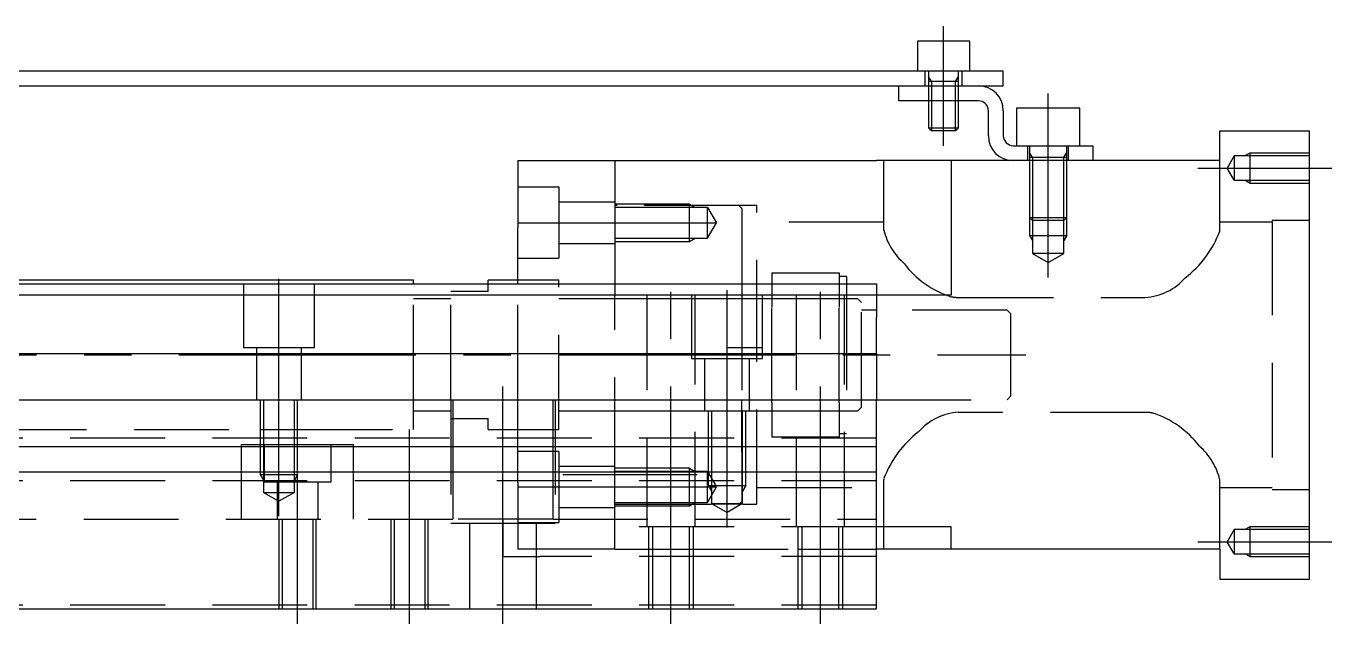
# Model space of a CAD drawing. Extents: x -94 to 670, y -24 to 368.
# Drawn here: x 346.1 to 521, y -2 to 78 of the extents above; entities that cross this region are included whole.
import ezdxf

# ---------------------------------------------------------------- set-up
doc = ezdxf.new("R2010")
doc.units = 0
doc.linetypes.add('CENTER', pattern=[50.8, 31.75, -6.35, 6.35, -6.35])
doc.linetypes.add('DASHED', pattern=[19.05, 12.7, -6.35])
doc.layers.get('0').update_dxf_attribs({"linetype": 'CONTINUOUS'})
doc.layers.add('CENTER', color=1, linetype='CENTER')

msp = doc.modelspace()

# ---------------------------------------------------------------- linework, layer by layer
at = {"color": 7, "linetype": 'CONTINUOUS'}
for p, q in [((465.5, 76), (465.5, 72)), ((472.5, 76), (465.5, 76)), ((472.5, 72), (472.5, 76)), ((330, 72), (477, 72)), ((477, 70), (477, 72)), ((330, 70), (477, 70)), ((463, 68), (463, 70)), ((466, 68), (463, 68)), ((473.67, 68), (466, 68)), ((467, 68), (467, 64.38)), ((471, 64.38), (471, 68)), ((475, 63.33), (475, 66.67)), ((477, 66.67), (477, 63.33)), ((478.75, 67), (478.75, 62)), ((487.25, 67), (478.75, 67)), ((487.25, 62), (487.25, 67)), ((467, 64.38), (471, 64.38)), ((467.38, 64), (467, 64.38)), ((470.62, 64), (467.38, 64)), ((470.62, 64), (471, 64.38)), ((506, 64), (518, 64)), ((506, 60), (506, 64)), ((518, 4), (518, 64)), ((478.33, 62), (486, 62)), ((486, 62), (489, 62)), ((489, 62), (489, 60)), ((412, 60), (412, 51.06)), ((412, 60), (412.4, 60)), ((412.4, 60), (424.6, 60)), ((424.6, 60), (425, 60)), ((425, 60), (425, 43.5)), ((425, 60), (460, 60)), ((470, 60), (460, 60)), ((470, 60), (470, 42)), ((478.33, 60), (470, 60)), ((486, 60), (478.33, 60)), ((486, 60), (478.33, 60)), ((489, 60), (486, 60)), ((489, 60), (486, 60)), ((506, 60), (489, 60)), ((412, 43.5), (412, 51.06)), ((398, 44), (330, 44)), ((398, 43.5), (398, 44)), ((412, 44), (408, 44)), ((408, 43.5), (408, 44)), ((330, 43.5), (460, 43.5)), ((330, 42.04), (460, 42.04)), ((460, 43.5), (460, 42.04)), ((460, 42.04), (460, 40.39)), ((460, 42.04), (460, 40.39)), ((470, 42), (460, 42)), ((460, 40.39), (460, 39)), ((460, 40.39), (460, 39)), ((460, 34.18), (460, 39)), ((460, 34.18), (460, 39)), ((323.5, 34.18), (460, 34.18)), ((460, 34.18), (460, 28)), ((460, 34.18), (460, 28)), ((0, 28), (460, 28)), ((460, 21.7), (460, 28)), ((460, 21.7), (460, 28)), ((460, 21.7), (0, 21.7)), ((460, 18.3), (460, 21.7)), ((460, 8), (460, 21.7)), ((460, 18.3), (0, 18.3)), ((460, 0), (460, 18.3)), ((470, 11), (460, 11)), ((470, 8), (470, 11)), ((470, 8), (460, 8)), ((506, 8), (470, 8)), ((506, 8), (506, 4)), ((506, 4), (518, 4)), ((0, 0), (460, 0))]:
    msp.add_line(p, q, dxfattribs=at)
at = {"color": 3, "linetype": 'DASHED'}
for p, q in [((466.5, 72), (466.5, 70)), ((467, 72), (467, 70.6)), ((471, 70.6), (471, 72)), ((471.5, 70), (471.5, 72)), ((467.38, 70.6), (467, 71.26)), ((471, 70.6), (467, 70.6)), ((471, 70.6), (467, 70.6)), ((467, 70.6), (467, 70.6)), ((467, 70.6), (467, 70)), ((467, 70.6), (467, 70.59)), ((469, 70.6), (467, 70.6)), ((467, 70), (467, 68)), ((467, 70), (467, 68)), ((467.38, 70.6), (467.38, 70)), ((467.38, 70), (467.38, 68)), ((470.62, 70.6), (471, 71.26)), ((470.62, 70), (470.62, 70.6)), ((470.62, 68), (470.62, 70)), ((471, 70), (471, 70.6)), ((471, 70.6), (471, 70.6)), ((471, 70.59), (471, 70.6)), ((471, 68), (471, 70)), ((471, 68), (471, 70)), ((480.25, 62), (480.25, 60)), ((480.5, 62), (480.5, 60.4)), ((485.5, 60.4), (485.5, 62)), ((485.75, 60), (485.75, 62)), ((461, 50.71), (461, 60)), ((480.9, 60.4), (480.5, 61.09)), ((485.5, 60.4), (480.5, 60.4)), ((485.5, 60.4), (480.5, 60.4)), ((483, 60.4), (480.5, 60.4)), ((480.5, 60.4), (480.5, 60.39)), ((480.5, 60.4), (480.5, 60.4)), ((480.5, 60.4), (480.5, 60)), ((480.5, 60), (480.5, 50)), ((480.9, 60.4), (480.9, 60)), ((480.9, 60), (480.9, 52)), ((485.1, 60.4), (485.5, 61.09)), ((485.1, 60), (485.1, 60.4)), ((485.1, 52), (485.1, 60)), ((485.5, 60.39), (485.5, 60.4)), ((485.5, 60), (485.5, 60.4)), ((485.5, 60.4), (485.5, 60.4)), ((485.5, 52.4), (485.5, 60)), ((506, 50.71), (506, 60)), ((507.9, 60.62), (506.96, 59)), ((510, 60.62), (507.9, 60.62)), ((507.9, 60.62), (507.9, 57.38)), ((510, 61), (509.34, 60.62)), ((518, 61), (510, 61)), ((510, 61), (510, 57)), ((518, 60.62), (510, 60.62)), ((507.9, 57.38), (506.96, 59)), ((417.5, 56.43), (412, 56.43)), ((417.5, 56.43), (417.5, 46.93)), ((507.9, 57.38), (510, 57.38)), ((510, 57), (509.34, 57.38)), ((510, 57.38), (518, 57.38)), ((510, 57), (518, 57)), ((425, 54.43), (417.5, 54.43)), ((435, 54.18), (425, 54.18)), ((425.3, 54), (425, 54)), ((435, 53.74), (425, 53.74)), ((441.6, 54), (425.3, 54)), ((435, 54.18), (435.75, 53.74)), ((435, 49.18), (435, 54.18)), ((437.4, 53.74), (435, 53.74)), ((437.4, 53.74), (438.59, 51.68)), ((437.4, 49.61), (437.4, 53.74)), ((442, 53.6), (441.6, 54)), ((444, 54), (441.6, 54)), ((442, 53.6), (442, 43.5)), ((444, 34), (444, 54)), ((437.4, 49.61), (438.59, 51.68)), ((461, 51.75), (444, 51.75)), ((480.5, 52.4), (480.9, 52)), ((480.5, 52.4), (485.5, 52.4)), ((485.1, 52), (480.9, 52)), ((480.9, 52), (480.9, 50)), ((485.1, 52), (485.5, 52.4)), ((485.1, 50), (485.1, 52)), ((485.5, 50), (485.5, 52.4)), ((513, 51.75), (506, 51.75)), ((513, 52), (513, 16)), ((518, 52), (513, 52)), ((425, 49.61), (435, 49.61)), ((425, 49.18), (435, 49.18)), ((435, 49.18), (435.75, 49.61)), ((435, 49.61), (437.4, 49.61)), ((480.5, 50), (485.5, 50)), ((480.5, 50), (480.9, 49.31)), ((480.9, 50), (480.9, 47.57)), ((485.1, 47.57), (485.1, 50)), ((485.5, 50), (485.1, 49.31)), ((505.99, 50.57), (506, 50.71)), ((417.5, 48.93), (425, 48.93)), ((483, 47.57), (480.9, 47.57)), ((480.9, 47.57), (483, 46.36)), ((485.1, 47.57), (483, 47.57)), ((483, 46.36), (485.1, 47.57)), ((412, 46.93), (417.5, 46.93)), ((417.5, 44), (412, 44)), ((417.5, 24), (417.5, 44)), ((446, 45), (446.5, 45)), ((446, 45), (446, 43.5)), ((446.5, 45), (454.5, 45)), ((454.5, 45), (455, 45)), ((455, 45), (455, 43.5)), ((456, 44.5), (455, 44.5)), ((456, 44.5), (456, 43.5)), ((375.25, 43.5), (375.25, 35)), ((384.75, 35), (384.75, 43.5)), ((398, 28), (398, 43.5)), ((403, 28), (403, 42.5)), ((408, 42.5), (403, 42.5)), ((408, 42.5), (408, 43.5)), ((412, 28), (412, 43.5)), ((425, 43.5), (425, 42)), ((460, 42), (425, 42)), ((425, 18.3), (425, 42)), ((429.25, 42), (429.25, 11)), ((435.25, 42), (435.25, 33.5)), ((435.75, 11), (435.75, 42)), ((442, 43.5), (442, 42)), ((442, 42), (442, 28)), ((444.75, 33.5), (444.75, 42)), ((446, 43.5), (446, 42)), ((446, 42), (446, 40.39)), ((449.25, 42), (449.25, 11)), ((455, 43.5), (455, 42.08)), ((455, 42.08), (455, 42)), ((455, 42), (455, 40.39)), ((455.75, 11), (455.75, 42)), ((456, 43.5), (456, 42)), ((456, 42), (456, 23.5)), ((403, 41.5), (398, 41.5)), ((425, 41.5), (417.5, 41.5)), ((427.3, 41.5), (425, 41.5)), ((435.85, 41.5), (427.3, 41.5)), ((436, 41.5), (435.85, 41.5)), ((442, 41.5), (436, 41.5)), ((446, 41.5), (442, 41.5)), ((455, 41.5), (446, 41.5)), ((446, 27.61), (446, 40.39)), ((456, 41.5), (455, 41.5)), ((455, 27.61), (455, 40.39)), ((457.5, 41.5), (456, 41.5)), ((458, 41), (457.5, 41.5)), ((458, 27), (458, 41)), ((471, 41.69), (496, 41.69)), ((460, 40), (458, 40)), ((477.5, 40), (460, 40)), ((478, 39.5), (477.5, 40)), ((478, 28.5), (478, 39.5)), ((375.25, 35), (380, 35)), ((377, 35), (377, 28)), ((380, 35), (384.75, 35)), ((383, 28), (383, 35)), ((440, 35), (444.75, 35)), ((440, 35), (443, 35)), ((435.25, 33.5), (440, 33.5)), ((437, 33.5), (437, 26.5)), ((440, 33.5), (444.75, 33.5)), ((443, 26.5), (443, 33.5)), ((444, 14), (444, 34)), ((377.5, 28), (377.5, 21.7)), ((377.93, 28), (377.93, 18)), ((382.07, 18), (382.07, 28)), ((382.5, 21.7), (382.5, 28)), ((398, 24), (398, 28)), ((403, 28), (403, 11.5)), ((403.29, 28), (403.29, 21.7)), ((412, 21.7), (412, 28)), ((416.71, 21.7), (416.71, 28)), ((417, 28), (417, 11.5)), ((442, 21), (442, 28)), ((460, 28), (477.5, 28)), ((477.5, 28), (478, 28.5)), ((398, 26.5), (403, 26.5)), ((417.5, 26.5), (425, 26.5)), ((418.15, 26.5), (418.3, 26.5)), ((425, 26.5), (427.3, 26.5)), ((427.3, 26.5), (436, 26.5)), ((436, 26.5), (446, 26.5)), ((437.5, 26.5), (437.5, 20.2)), ((437.93, 26.5), (437.93, 16.5)), ((442.07, 16.5), (442.07, 26.5)), ((442.5, 20.2), (442.5, 26.5)), ((446, 27.61), (446, 23)), ((446, 26.5), (457.5, 26.5)), ((455, 27.61), (455, 25.92)), ((457.5, 26.5), (458, 27)), ((496, 26.31), (471, 26.31)), ((403, 25.5), (403.29, 25.5)), ((403.29, 25.5), (408, 25.5)), ((408, 24), (408, 25.5)), ((455, 25.92), (455, 23)), ((460, 22.85), (0, 22.85)), ((322.5, 24), (377.5, 24)), ((377.5, 24), (382.5, 24)), ((382.5, 24), (398, 24)), ((408, 24), (412, 24)), ((412, 24), (417.5, 24)), ((446.5, 23), (446, 23)), ((454.5, 23), (446.5, 23)), ((455, 23), (454.5, 23)), ((455, 23.5), (456, 23.5)), ((375, 22), (377.5, 22)), ((375, 21.7), (375, 22)), ((375, 18.3), (375, 21.7)), ((377.5, 22), (382.5, 22)), ((377.5, 21.7), (377.5, 18.3)), ((378, 22), (378, 17)), ((382.5, 22), (390, 22)), ((382.5, 18.3), (382.5, 21.7)), ((387, 17), (387, 22)), ((390, 21.7), (390, 22)), ((390, 18.3), (390, 21.7)), ((403.29, 21.7), (403.29, 18.3)), ((412, 18.3), (412, 21.7)), ((417.5, 21.07), (412, 21.07)), ((416.71, 18.3), (416.71, 21.7)), ((417.5, 21.07), (417.5, 11.57)), ((442, 21), (442, 18.3)), ((437.5, 20.2), (437.5, 16.8)), ((442.5, 16.8), (442.5, 20.2)), ((375, 12), (375, 18.3)), ((377.5, 18.3), (377.5, 18)), ((377.5, 18), (377.93, 17.25)), ((377.5, 18), (382.5, 18)), ((377.93, 18), (377.93, 15.6)), ((382.07, 15.6), (382.07, 18)), ((382.5, 18), (382.07, 17.25)), ((382.5, 18), (382.5, 18.3)), ((382.5, 18), (382.5, 18.3)), ((390, 12), (390, 18.3)), ((403.29, 18.3), (403.29, 12)), ((412, 16.94), (412, 18.3)), ((416.71, 12), (416.71, 18.3)), ((425, 19.07), (417.5, 19.07)), ((418, 18), (418.3, 18)), ((418.3, 18), (425, 18)), ((435, 18.82), (425, 18.82)), ((435, 18.39), (425, 18.39)), ((425, 11), (425, 18.3)), ((425, 18), (427.15, 18)), ((427.15, 18), (435, 18)), ((435, 13.82), (435, 18.82)), ((435, 18.82), (435.75, 18.39)), ((437.4, 18.39), (435, 18.39)), ((435, 18), (435.7, 18)), ((435.7, 18), (436, 18)), ((437.4, 18.39), (438.59, 16.32)), ((437.4, 14.26), (437.4, 18.39)), ((442, 18.3), (442, 18)), ((442, 18), (442, 14.4)), ((460, 17.15), (0, 17.15)), ((378, 17), (387, 17)), ((379.75, 17), (379.75, 12)), ((385.25, 12), (385.25, 17)), ((412, 16.94), (412, 12)), ((437.4, 14.26), (438.59, 16.32)), ((437.5, 16.8), (437.5, 16.5)), ((437.5, 16.5), (437.93, 15.75)), ((437.5, 16.5), (442.5, 16.5)), ((437.93, 16.5), (437.93, 14.1)), ((442.07, 14.1), (442.07, 16.5)), ((442.5, 16.5), (442.07, 15.75)), ((442.5, 16.5), (442.5, 16.8)), ((444, 16.25), (461, 16.25)), ((461.01, 17.43), (461, 17.29)), ((461, 8), (461, 17.29)), ((506, 8), (506, 17.29)), ((506, 16.25), (513, 16.25)), ((513, 16), (518, 16)), ((377.93, 15.6), (380, 14.41)), ((377.93, 15.6), (382.07, 15.6)), ((382.07, 15.6), (380, 14.41)), ((425, 14.26), (435, 14.26)), ((425, 14), (425.3, 14)), ((425.3, 14), (435, 14)), ((435, 13.82), (435.75, 14.26)), ((435, 14.26), (437.4, 14.26)), ((435, 14), (437.9, 14)), ((442.1, 14), (437.9, 14)), ((437.93, 14.1), (440, 12.91)), ((437.93, 14.1), (442.07, 14.1)), ((442.07, 14.1), (440, 12.91)), ((441.6, 14), (442, 14.4)), ((442.1, 14), (444, 14)), ((417.5, 13.57), (425, 13.57)), ((425, 13.82), (435, 13.82)), ((296.71, 12), (403.29, 12)), ((380, 12), (380, 0)), ((380.43, 12), (380.43, 0)), ((384.57, 0), (384.57, 12)), ((385, 0), (385, 12)), ((395, 12), (395, 0)), ((395.43, 12), (395.43, 0)), ((399.57, 0), (399.57, 12)), ((400, 0), (400, 12)), ((403, 11.5), (410, 11.5)), ((416.71, 12), (403.29, 12)), ((405.5, 11.5), (405.5, 0)), ((410, 12), (410, 11)), ((410, 11.5), (417, 11.5)), ((410, 11), (410, 7)), ((412, 12), (412, 8)), ((412, 11.57), (417.5, 11.57)), ((414.5, 0), (414.5, 11.5)), ((416.71, 12), (460, 12)), ((460, 11), (425, 11)), ((425, 8), (425, 11)), ((429.5, 11), (429.5, 0)), ((430.04, 11), (430.04, 0)), ((434.96, 0), (434.96, 11)), ((435.5, 0), (435.5, 11)), ((449.5, 11), (449.5, 0)), ((450.04, 11), (450.04, 0)), ((454.96, 0), (454.96, 11)), ((455.5, 0), (455.5, 11)), ((507.9, 10.62), (506.96, 9)), ((510, 10.62), (507.9, 10.62)), ((507.9, 10.62), (507.9, 7.38)), ((510, 11), (509.34, 10.62)), ((510, 11), (510, 7)), ((518, 11), (510, 11)), ((518, 10.62), (510, 10.62)), ((507.9, 7.38), (506.96, 9)), ((410, 7), (415, 7)), ((412.4, 8), (412, 8)), ((424.6, 8), (412.4, 8)), ((460, 7), (415, 7)), ((425, 8), (424.6, 8)), ((425, 8), (429.5, 8)), ((429.5, 8), (435.5, 8)), ((435.5, 8), (449.5, 8)), ((449.5, 8), (455.5, 8)), ((455.5, 8), (460, 8)), ((507.9, 7.38), (510, 7.38)), ((510, 7), (509.34, 7.38)), ((510, 7.38), (518, 7.38)), ((510, 7), (518, 7)), ((460, 0.5), (6.5, 0.5))]:
    msp.add_line(p, q, dxfattribs=at)
at = {"color": 3, "linetype": 'CONTINUOUS'}
for p, q in [((467.38, 68), (467.38, 64)), ((470.62, 64), (470.62, 68))]:
    msp.add_line(p, q, dxfattribs=at)
at = {"color": 7, "linetype": 'CONTINUOUS'}
for centre, radius, start, end in [((473.67, 66.67), 3.33, 0, 90), ((473.67, 66.67), 1.33, 0, 90), ((478.33, 63.33), 3.33, 180, 270), ((478.33, 63.33), 1.33, 180, 270)]:
    msp.add_arc(centre, radius, start, end, dxfattribs=at)
at = {"color": 3, "linetype": 'DASHED'}
for centre, radius, start, end in [((469.51, 52.82), 8.77, 193.9228, 228.9296), ((492.9, 55.42), 13.96, 307.2921, 339.6326), ((473.86, 53.88), 12.7, 217.2249, 252.252), ((495.54, 49.41), 7.74, 273.4361, 318.8417), ((471.01, 46.65), 4.96, 258.1755, 269.9055), ((471.46, 18.59), 7.74, 93.4361, 138.8417), ((495.99, 21.35), 4.96, 78.1755, 89.9055), ((493.14, 14.12), 12.7, 37.2249, 72.252), ((474.1, 12.58), 13.96, 127.2921, 159.6326), ((497.49, 15.18), 8.77, 13.9228, 48.9296)]:
    msp.add_arc(centre, radius, start, end, dxfattribs=at)
at = {"layer": 'CENTER', "color": 1, "linetype": 'CENTER'}
for p, q in [((469, 62), (469, 78)), ((483, 44.36), (483, 69)), ((503.05, 59), (521, 59)), ((412, 51.68), (438.59, 51.68)), ((380, 12.41), (380, 45.5)), ((432.5, -2), (432.5, 44.04)), ((440, 10.91), (440, 44.04)), ((452.5, -2), (452.5, 44)), ((11, 34), (480, 34)), ((410, -2), (410, 30)), ((382.5, -2), (382.5, 24)), ((397.5, -2), (397.5, 24)), ((412, 16.32), (438.59, 16.32)), ((503.05, 9), (521, 9))]:
    msp.add_line(p, q, dxfattribs=at)

doc.saveas('drawing.dxf')
